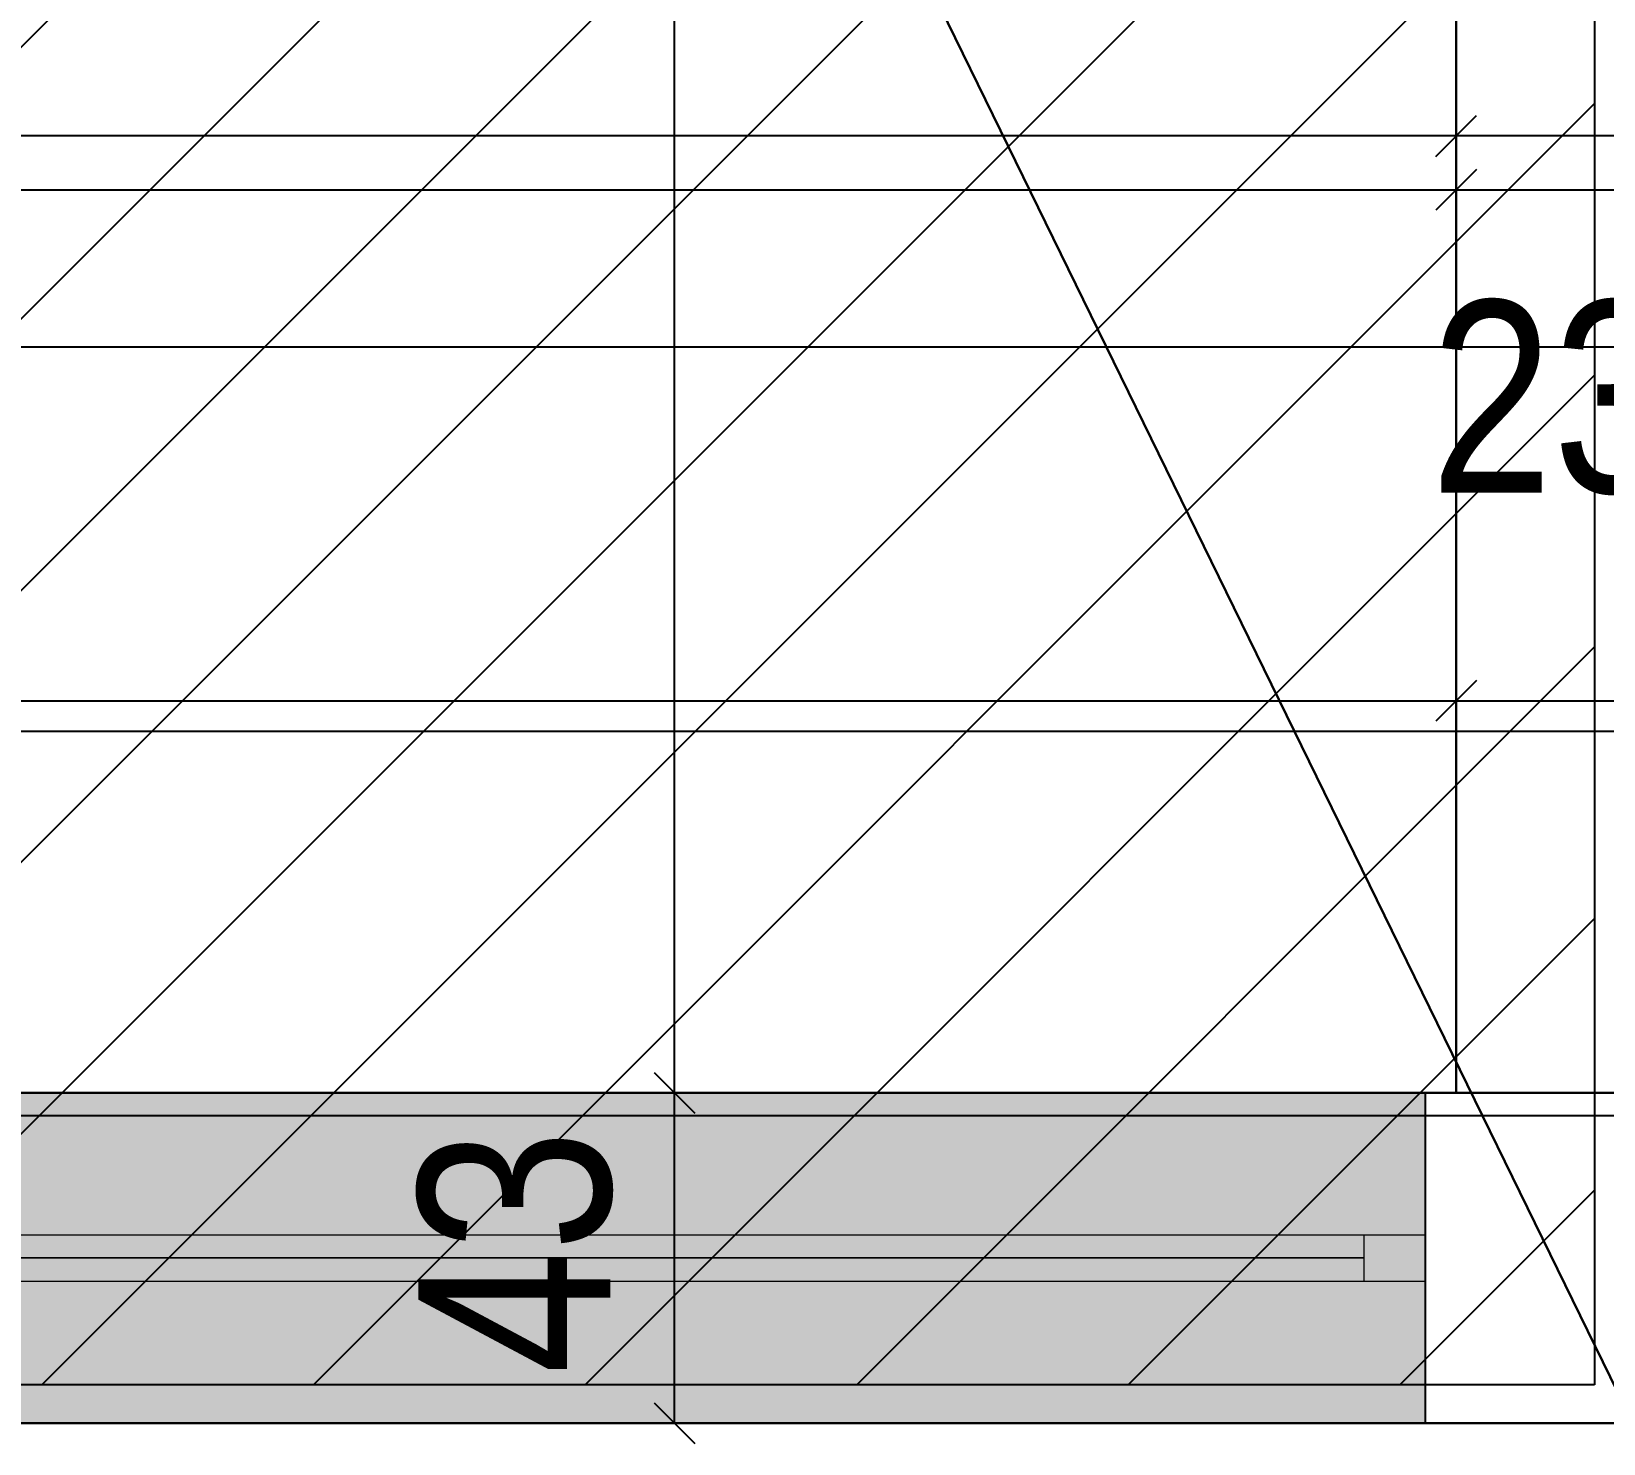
# Model space of a CAD drawing. Extents: x -996 to 41004, y -11542 to 18158.
# Drawn here: x 21178 to 23224, y -2927 to -1089 of the extents above; entities that cross this region are included whole.
import ezdxf
from ezdxf.lldxf.tags import DXFTag

# ---------------------------------------------------------------- set-up
doc = ezdxf.new("R2010")
doc.units = 0
doc.header["$LTSCALE"] = 50
doc.layers.get('0').update_dxf_attribs({"lineweight": 25})
for name, color, linetype, lineweight, true_color in [('2D-NovaObj-A_Fenster', 5, 'Continuous', 25, 0x0000ff), ('2D-NovaObj-A_Geschossdecke', 7, 'Continuous', 25, 0x008080), ('2D-NovaObj-A_Wand_allgemein', 3, 'Continuous', 25, 0x00ff00), ('3D-NovaObj-A_Fenster_3D', 9, 'Continuous', 18, 0x808080), ('3D-NovaObj-A_Geschossdecke', 7, 'Continuous', 25, 0x008080), ('3D-NovaObj-A_Wand_allgemein', 3, 'Continuous', 25, 0x00ff00), ('A_Fenster', 5, 'Continuous', 25, 0x0000ff), ('A_Geschossdecke', 7, 'Continuous', 25, 0x008080), ('A_Wand_allgemein', 3, 'Continuous', 25, 0x00ff00), ('X_Mass', 7, 'Continuous', 25, 0x0080ff), ('XREF-41001-A-G-EG$0$2D-NovaObj-A_Fenster', 5, 'Continuous', 25, 0x0000ff), ('XREF-41001-A-G-EG$0$2D-NovaObj-A_Geschossdecke', 7, 'Continuous', 25, 0x008080), ('XREF-41001-A-G-EG$0$2D-NovaObj-A_Wand_allgemein', 3, 'Continuous', 25, 0x00ff00), ('XREF-41001-A-G-EG$0$3D-NovaObj-A_Fenster_3D', 9, 'Continuous', 18, 0x808080), ('XREF-41001-A-G-EG$0$3D-NovaObj-A_Geschossdecke', 7, 'Continuous', 25, 0x008080), ('XREF-41001-A-G-EG$0$3D-NovaObj-A_Wand_allgemein', 3, 'Continuous', 25, 0x00ff00), ('XREF-41001-A-G-EG$0$A_Fenster', 5, 'Continuous', 25, 0x0000ff), ('XREF-41001-A-G-EG$0$A_Geschossdecke', 7, 'Continuous', 25, 0x008080), ('XREF-41001-A-G-EG$0$A_Wand_allgemein', 3, 'Continuous', 25, 0x00ff00), ('XREF-41001-A-G-EG$0$X_Mass', 7, 'Continuous', 25, 0x0080ff), ('XREF-41001-A-G-O2$0$2D-NovaObj-A_Dach', 1, 'Continuous', 25, 0xff0000), ('XREF-41001-A-G-O2$0$2D-NovaObj-A_Fenster', 5, 'Continuous', 25, 0x0000ff), ('XREF-41001-A-G-O2$0$2D-NovaObj-A_Wand_allgemein', 3, 'Continuous', 25, 0x00ff00), ('XREF-41001-A-G-O2$0$3D-NovaObj-A_Dach', 1, 'Continuous', 25, 0xff0000), ('XREF-41001-A-G-O2$0$3D-NovaObj-A_Fenster_3D', 9, 'Continuous', 18, 0x808080), ('XREF-41001-A-G-O2$0$3D-NovaObj-A_Wand_allgemein', 3, 'Continuous', 25, 0x00ff00), ('XREF-41001-A-G-O2$0$A_Dach', 1, 'Continuous', 25, 0xff0000), ('XREF-41001-A-G-O2$0$A_Fenster', 5, 'Continuous', 25, 0x0000ff), ('XREF-41001-A-G-O2$0$A_Wand_allgemein', 3, 'Continuous', 25, 0x00ff00), ('XREF-41001-A-G-O2$0$X_Mass', 7, 'Continuous', 25, 0x0080ff)]:
    doc.layers.add(name, color=color, linetype=linetype, lineweight=lineweight, true_color=true_color)
doc.styles.add('XREF-41001-A-G-EG$0$Standard', font='ARIALN.TTF')
tags = doc.linetypes.add('fein_strichliert', pattern=[4, 1, -2, 1]).pattern_tags.tags
tags[8:9] = [DXFTag(74, 4), DXFTag(75, 0), DXFTag(340, '0'), DXFTag(46, 0.0), DXFTag(50, 0.0), DXFTag(44, 0.0), DXFTag(45, 0.0)]
tags[6:7] = [DXFTag(74, 4), DXFTag(75, 0), DXFTag(340, '0'), DXFTag(46, 0.0), DXFTag(50, 0.0), DXFTag(44, 0.0), DXFTag(45, 0.0)]
tags[4:5] = [DXFTag(74, 4), DXFTag(75, 0), DXFTag(340, '0'), DXFTag(46, 0.0), DXFTag(50, 0.0), DXFTag(44, 0.0), DXFTag(45, 0.0)]
tags = doc.linetypes.add('XREF-41001-A-G-EG$0$fein_strichliert', pattern=[4, 1, -2, 1]).pattern_tags.tags
tags[8:9] = [DXFTag(74, 4), DXFTag(75, 0), DXFTag(340, '0'), DXFTag(46, 0.0), DXFTag(50, 0.0), DXFTag(44, 0.0), DXFTag(45, 0.0)]
tags[6:7] = [DXFTag(74, 4), DXFTag(75, 0), DXFTag(340, '0'), DXFTag(46, 0.0), DXFTag(50, 0.0), DXFTag(44, 0.0), DXFTag(45, 0.0)]
tags[4:5] = [DXFTag(74, 4), DXFTag(75, 0), DXFTag(340, '0'), DXFTag(46, 0.0), DXFTag(50, 0.0), DXFTag(44, 0.0), DXFTag(45, 0.0)]
tags = doc.linetypes.add('XREF-41001-A-G-O2$0$fein_strichliert', pattern=[4, 1, -2, 1]).pattern_tags.tags
tags[8:9] = [DXFTag(74, 4), DXFTag(75, 0), DXFTag(340, '0'), DXFTag(46, 0.0), DXFTag(50, 0.0), DXFTag(44, 0.0), DXFTag(45, 0.0)]
tags[6:7] = [DXFTag(74, 4), DXFTag(75, 0), DXFTag(340, '0'), DXFTag(46, 0.0), DXFTag(50, 0.0), DXFTag(44, 0.0), DXFTag(45, 0.0)]
tags[4:5] = [DXFTag(74, 4), DXFTag(75, 0), DXFTag(340, '0'), DXFTag(46, 0.0), DXFTag(50, 0.0), DXFTag(44, 0.0), DXFTag(45, 0.0)]

# ---------------------------------------------------------------- blocks, each defined once
blk = doc.blocks.new('Wand_A0AA6LBZLL', base_point=(16412.6, -2900.1))
at = {"layer": '2D-NovaObj-A_Wand_allgemein', "color": 3, "ltscale": 0.25, "true_color": 0x00ff00}
for p, q in [((22992.6, -2470.1), (23032.6, -2470.1)), ((22992.6, -2900.1), (23262.6, -2900.1))]:
    blk.add_line(p, q, dxfattribs=at)
at = {"layer": '3D-NovaObj-A_Wand_allgemein', "color": 3, "linetype": 'Continuous', "ltscale": 0.25, "true_color": 0x00ff00}
for p, q in [((16692.6, -2470.1, 2350), (22992.6, -2470.1, 2350)), ((22992.6, -2470.1, 150), (16692.6, -2470.1, 150)), ((22992.6, -2470.1), (16692.6, -2470.1)), ((16692.6, -2470.1, 3000), (22992.6, -2470.1, 3000)), ((22992.6, -2470.1, 2350), (22992.6, -2470.1, 150)), ((22992.6, -2900.1, 2350), (22992.6, -2470.1, 2350)), ((22992.6, -2900.1, 150), (22992.6, -2470.1, 150)), ((22992.6, -2470.1, 3000), (23262.6, -2470.1, 3000)), ((23262.6, -2470.1), (22992.6, -2470.1)), ((22992.6, -2900.1, 2350), (16692.6, -2900.1, 2350)), ((16692.6, -2900.1, 150), (22992.6, -2900.1, 150)), ((16692.6, -2900.1), (22992.6, -2900.1)), ((22992.6, -2900.1, 3000), (16692.6, -2900.1, 3000)), ((22992.6, -2900.1, 150), (22992.6, -2900.1, 2350)), ((23262.6, -2900.1, 3000), (22992.6, -2900.1, 3000)), ((22992.6, -2900.1), (23262.6, -2900.1))]:
    blk.add_line(p, q, dxfattribs=at)
for points, invisible_edges in [([(16412.6, -2470.1), (35932.6, -2470.1), (35932.6, -2900.1), (16412.6, -2900.1)], 15), ([(16412.6, -2900.1, 3000), (35932.6, -2900.1, 3000), (35932.6, -2470.1, 3000), (16412.6, -2470.1, 3000)], 15), ([(16692.6, -2470.1, 2350), (22992.6, -2470.1, 2350), (22992.6, -2900.1, 2350), (16692.6, -2900.1, 2350)], 2), ([(16692.6, -2470.1), (16692.6, -2470.1, 150), (22992.6, -2470.1, 150), (22992.6, -2470.1)], 7), ([(16692.6, -2470.1, 2350), (16692.6, -2470.1, 3000), (22992.6, -2470.1, 3000), (22992.6, -2470.1, 2350)], 13), ([(22992.6, -2470.1, 2350), (22992.6, -2470.1, 150), (22992.6, -2900.1, 150), (22992.6, -2900.1, 2350)], 2), ([(22992.6, -2470.1), (22992.6, -2470.1, 3000), (23262.6, -2470.1, 3000), (23262.6, -2470.1)], 5), ([(22992.6, -2900.1), (22992.6, -2900.1, 150), (16692.6, -2900.1, 150), (16692.6, -2900.1)], 7), ([(22992.6, -2900.1, 2350), (22992.6, -2900.1, 3000), (16692.6, -2900.1, 3000), (16692.6, -2900.1, 2350)], 13), ([(23262.6, -2900.1), (23262.6, -2900.1, 3000), (22992.6, -2900.1, 3000), (22992.6, -2900.1)], 5)]:
    blk.add_3dface(points, dxfattribs=dict(at, invisible_edges=invisible_edges))
blk.add_3dface([(22992.6, -2470.1, 150), (16692.6, -2470.1, 150), (16692.6, -2900.1, 150), (22992.6, -2900.1, 150)], dxfattribs=at)
blk = doc.blocks.new('Fenster_A0AA6LC2LL', base_point=(16692.6, -2900.1))
at = {"layer": '2D-NovaObj-A_Fenster', "color": 5, "ltscale": 0.25, "true_color": 0x0000ff}
for p, q in [((16692.6, -2470.1), (22992.6, -2470.1)), ((22992.6, -2900.1), (22992.6, -2470.1)), ((16692.6, -2900.1), (22992.6, -2900.1))]:
    blk.add_line(p, q, dxfattribs=at)
at = {"layer": '2D-NovaObj-A_Fenster', "color": 5, "lineweight": 18, "ltscale": 0.18, "true_color": 0x0000ff}
for p, q in [((16692.6, -2655.1), (22992.6, -2655.1)), ((22912.6, -2715.1), (22912.6, -2655.1)), ((16692.6, -2715.1), (22992.6, -2715.1))]:
    blk.add_line(p, q, dxfattribs=at)
at = {"layer": '2D-NovaObj-A_Fenster', "color": 5, "linetype": 'fein_strichliert', "lineweight": 18, "ltscale": 0.18, "true_color": 0x0000ff}
blk.add_line((22992.6, -2715.1), (22992.6, -2655.1), dxfattribs=at)
at = {"layer": '2D-NovaObj-A_Fenster', "color": 7, "ltscale": 0.25, "true_color": 0xffffff}
blk.add_solid([(16692.6, -2470.1), (16692.6, -2900.1), (22992.6, -2470.1), (22992.6, -2900.1)], dxfattribs=at)
at = {"layer": '3D-NovaObj-A_Fenster_3D', "ltscale": 0.18}
blk.add_polyline3d([(22912.6, -2685.1, 230), (16772.6, -2685.1, 230), (16772.6, -2685.1, 2270), (22912.6, -2685.1, 2270), (22912.6, -2685.1, 230)], close=True, dxfattribs=at)
at = {"layer": '3D-NovaObj-A_Fenster_3D', "color": 5, "ltscale": 0.18, "true_color": 0x0000ff, "invisible_edges": 15}
for points in [[(22992.6, -2685.1, 150), (16772.6, -2685.1, 230), (16692.6, -2685.1, 150)], [(22992.6, -2685.1, 2350), (16692.6, -2685.1, 2350), (16772.6, -2685.1, 2270)], [(22912.6, -2685.1, 230), (22992.6, -2685.1, 150), (16772.6, -2685.1, 230)], [(16772.6, -2685.1, 2270), (22912.6, -2685.1, 2270), (22992.6, -2685.1, 2350)], [(22992.6, -2685.1, 2350), (22912.6, -2685.1, 230), (22992.6, -2685.1, 150)], [(22912.6, -2685.1, 2270), (22992.6, -2685.1, 2350), (22912.6, -2685.1, 230)]]:
    blk.add_3dface(points, dxfattribs=at)
at = {"layer": '3D-NovaObj-A_Fenster_3D', "ltscale": 0.18}
mesh = blk.add_polyface(dxfattribs=at)
corners = [(22912.6, -2685.1, 230), (16772.6, -2685.1, 230), (16772.6, -2685.1, 2270), (22912.6, -2685.1, 2270)]
mesh.append_faces([[corners[k] for k in face] for face in [(0, 2, 1, 1)]], dxfattribs={"vtx0": -1, "vtx2": -1})
mesh.append_faces([[corners[k] for k in face] for face in [(0, 3, 2, 2)]], dxfattribs={"vtx2": -1, "vtx3": -1})
blk = doc.blocks.new('Wand_A0AA6LCILL', base_point=(23032.6, -2470.1))
at = {"layer": '2D-NovaObj-A_Wand_allgemein', "color": 3, "ltscale": 0.25, "true_color": 0x00ff00}
blk.add_line((23032.6, -2470.1), (23032.6, 2479.9), dxfattribs=at)
at = {"layer": '3D-NovaObj-A_Wand_allgemein', "color": 3, "linetype": 'Continuous', "ltscale": 0.25, "true_color": 0x00ff00}
for p, q in [((23032.6, -2470.1, 3000), (23032.6, 2479.9, 3000)), ((23032.6, 2479.9), (23032.6, -2470.1)), ((23032.6, -2470.1), (23032.6, -2470.1, 3000))]:
    blk.add_line(p, q, dxfattribs=at)
blk.add_3dface([(23032.6, -2470.1), (23032.6, -2470.1, 3000), (23032.6, 2479.9, 3000), (23032.6, 2479.9)], dxfattribs=at)
at = {"layer": '3D-NovaObj-A_Wand_allgemein', "color": 3, "linetype": 'Continuous', "ltscale": 0.25, "true_color": 0x00ff00, "invisible_edges": 15}
for points in [[(23032.6, -2470.1), (23032.6, 2479.9), (23262.6, 2479.9), (23262.6, -2470.1)], [(23262.6, -2470.1, 3000), (23262.6, 2479.9, 3000), (23032.6, 2479.9, 3000), (23032.6, -2470.1, 3000)]]:
    blk.add_3dface(points, dxfattribs=at)
blk = doc.blocks.new('XREF-41001-A-G-O2$0$Wand_A0AA6LA6LL', base_point=(16412.6, -2900.1))
at = {"layer": 'XREF-41001-A-G-O2$0$2D-NovaObj-A_Wand_allgemein', "color": 8, "ltscale": 0.25, "true_color": 0x808080}
for p, q in [((22992.6, -2470.1), (23032.6, -2470.1)), ((22992.6, -2900.1), (23262.6, -2900.1))]:
    blk.add_line(p, q, dxfattribs=at)
at = {"layer": 'XREF-41001-A-G-O2$0$3D-NovaObj-A_Wand_allgemein', "color": 8, "linetype": 'Continuous', "ltscale": 0.25, "true_color": 0x808080}
for p, q in [((16692.6, -2470.1, 2350), (22992.6, -2470.1, 2350)), ((22992.6, -2470.1, 150), (16692.6, -2470.1, 150)), ((22992.6, -2470.1), (16692.6, -2470.1)), ((16692.6, -2470.1, 3000), (22992.6, -2470.1, 3000)), ((22992.6, -2470.1, 2350), (22992.6, -2470.1, 150)), ((22992.6, -2900.1, 2350), (22992.6, -2470.1, 2350)), ((22992.6, -2900.1, 150), (22992.6, -2470.1, 150)), ((22992.6, -2470.1, 3000), (23262.6, -2470.1, 3000)), ((23262.6, -2470.1), (22992.6, -2470.1)), ((22992.6, -2900.1, 2350), (16692.6, -2900.1, 2350)), ((16692.6, -2900.1, 150), (22992.6, -2900.1, 150)), ((16692.6, -2900.1), (22992.6, -2900.1)), ((22992.6, -2900.1, 3000), (16692.6, -2900.1, 3000)), ((22992.6, -2900.1, 150), (22992.6, -2900.1, 2350)), ((23262.6, -2900.1, 3000), (22992.6, -2900.1, 3000)), ((22992.6, -2900.1), (23262.6, -2900.1))]:
    blk.add_line(p, q, dxfattribs=at)
for points, invisible_edges in [([(16412.6, -2470.1), (35932.6, -2470.1), (35932.6, -2900.1), (16412.6, -2900.1)], 15), ([(16412.6, -2900.1, 3000), (35932.6, -2900.1, 3000), (35932.6, -2470.1, 3000), (16412.6, -2470.1, 3000)], 15), ([(16692.6, -2470.1, 2350), (22992.6, -2470.1, 2350), (22992.6, -2900.1, 2350), (16692.6, -2900.1, 2350)], 2), ([(16692.6, -2470.1), (16692.6, -2470.1, 150), (22992.6, -2470.1, 150), (22992.6, -2470.1)], 7), ([(16692.6, -2470.1, 2350), (16692.6, -2470.1, 3000), (22992.6, -2470.1, 3000), (22992.6, -2470.1, 2350)], 13), ([(22992.6, -2470.1, 2350), (22992.6, -2470.1, 150), (22992.6, -2900.1, 150), (22992.6, -2900.1, 2350)], 2), ([(22992.6, -2470.1), (22992.6, -2470.1, 3000), (23262.6, -2470.1, 3000), (23262.6, -2470.1)], 5), ([(22992.6, -2900.1), (22992.6, -2900.1, 150), (16692.6, -2900.1, 150), (16692.6, -2900.1)], 7), ([(22992.6, -2900.1, 2350), (22992.6, -2900.1, 3000), (16692.6, -2900.1, 3000), (16692.6, -2900.1, 2350)], 13), ([(23262.6, -2900.1), (23262.6, -2900.1, 3000), (22992.6, -2900.1, 3000), (22992.6, -2900.1)], 5)]:
    blk.add_3dface(points, dxfattribs=dict(at, invisible_edges=invisible_edges))
blk.add_3dface([(22992.6, -2470.1, 150), (16692.6, -2470.1, 150), (16692.6, -2900.1, 150), (22992.6, -2900.1, 150)], dxfattribs=at)
blk = doc.blocks.new('XREF-41001-A-G-O2$0$Fenster_A0AA6LA7LL', base_point=(16692.6, -2900.1))
at = {"layer": 'XREF-41001-A-G-O2$0$2D-NovaObj-A_Fenster', "color": 8, "ltscale": 0.25, "true_color": 0x808080}
for p, q in [((16692.6, -2470.1), (22992.6, -2470.1)), ((22992.6, -2900.1), (22992.6, -2470.1)), ((16692.6, -2900.1), (22992.6, -2900.1))]:
    blk.add_line(p, q, dxfattribs=at)
at = {"layer": 'XREF-41001-A-G-O2$0$2D-NovaObj-A_Fenster', "color": 8, "lineweight": 18, "ltscale": 0.18, "true_color": 0x808080}
for p, q in [((16692.6, -2655.1), (22992.6, -2655.1)), ((22912.6, -2715.1), (22912.6, -2655.1)), ((16692.6, -2715.1), (22992.6, -2715.1))]:
    blk.add_line(p, q, dxfattribs=at)
at = {"layer": 'XREF-41001-A-G-O2$0$2D-NovaObj-A_Fenster', "color": 8, "linetype": 'XREF-41001-A-G-O2$0$fein_strichliert', "lineweight": 18, "ltscale": 0.18, "true_color": 0x808080}
blk.add_line((22992.6, -2715.1), (22992.6, -2655.1), dxfattribs=at)
at = {"layer": 'XREF-41001-A-G-O2$0$2D-NovaObj-A_Fenster', "color": 7, "ltscale": 0.25, "true_color": 0xffffff}
blk.add_solid([(16692.6, -2470.1), (16692.6, -2900.1), (22992.6, -2470.1), (22992.6, -2900.1)], dxfattribs=at)
at = {"layer": 'XREF-41001-A-G-O2$0$3D-NovaObj-A_Fenster_3D', "color": 8, "ltscale": 0.18, "true_color": 0x808080}
blk.add_polyline3d([(22912.6, -2685.1, 230), (16772.6, -2685.1, 230), (16772.6, -2685.1, 2270), (22912.6, -2685.1, 2270), (22912.6, -2685.1, 230)], close=True, dxfattribs=at)
at = {"layer": 'XREF-41001-A-G-O2$0$3D-NovaObj-A_Fenster_3D', "color": 8, "ltscale": 0.18, "true_color": 0x808080, "invisible_edges": 15}
for points in [[(22992.6, -2685.1, 150), (16772.6, -2685.1, 230), (16692.6, -2685.1, 150)], [(22992.6, -2685.1, 2350), (16692.6, -2685.1, 2350), (16772.6, -2685.1, 2270)], [(22912.6, -2685.1, 230), (22992.6, -2685.1, 150), (16772.6, -2685.1, 230)], [(16772.6, -2685.1, 2270), (22912.6, -2685.1, 2270), (22992.6, -2685.1, 2350)], [(22992.6, -2685.1, 2350), (22912.6, -2685.1, 230), (22992.6, -2685.1, 150)], [(22912.6, -2685.1, 2270), (22992.6, -2685.1, 2350), (22912.6, -2685.1, 230)]]:
    blk.add_3dface(points, dxfattribs=at)
at = {"layer": 'XREF-41001-A-G-O2$0$3D-NovaObj-A_Fenster_3D', "color": 8, "ltscale": 0.18, "true_color": 0x808080}
mesh = blk.add_polyface(dxfattribs=at)
corners = [(22912.6, -2685.1, 230), (16772.6, -2685.1, 230), (16772.6, -2685.1, 2270), (22912.6, -2685.1, 2270)]
mesh.append_faces([[corners[k] for k in face] for face in [(0, 2, 1, 1)]], dxfattribs={"vtx0": -1, "vtx2": -1, "color": 8})
mesh.append_faces([[corners[k] for k in face] for face in [(0, 3, 2, 2)]], dxfattribs={"vtx2": -1, "vtx3": -1, "color": 8})
blk = doc.blocks.new('XREF-41001-A-G-O2$0$Wand_A0AA6LB1LL', base_point=(23032.6, -2470.1))
at = {"layer": 'XREF-41001-A-G-O2$0$2D-NovaObj-A_Wand_allgemein', "color": 8, "ltscale": 0.25, "true_color": 0x808080}
blk.add_line((23032.6, -2470.1), (23032.6, 2479.9), dxfattribs=at)
at = {"layer": 'XREF-41001-A-G-O2$0$3D-NovaObj-A_Wand_allgemein', "color": 8, "linetype": 'Continuous', "ltscale": 0.25, "true_color": 0x808080}
for p, q in [((23032.6, -2470.1, 3000), (23032.6, 2479.9, 3000)), ((23032.6, 2479.9), (23032.6, -2470.1)), ((23032.6, -2470.1), (23032.6, -2470.1, 3000))]:
    blk.add_line(p, q, dxfattribs=at)
blk.add_3dface([(23032.6, -2470.1), (23032.6, -2470.1, 3000), (23032.6, 2479.9, 3000), (23032.6, 2479.9)], dxfattribs=at)
at = {"layer": 'XREF-41001-A-G-O2$0$3D-NovaObj-A_Wand_allgemein', "color": 8, "linetype": 'Continuous', "ltscale": 0.25, "true_color": 0x808080, "invisible_edges": 15}
for points in [[(23032.6, -2470.1), (23032.6, 2479.9), (23262.6, 2479.9), (23262.6, -2470.1)], [(23262.6, -2470.1, 3000), (23262.6, 2479.9, 3000), (23032.6, 2479.9, 3000), (23032.6, -2470.1, 3000)]]:
    blk.add_3dface(points, dxfattribs=at)
blk = doc.blocks.new('XREF-41001-A-G-O2$0$Dachfläche_A0AA6LBFLL', base_point=(3362.6, -2900.1))
at = {"layer": 'XREF-41001-A-G-O2$0$2D-NovaObj-A_Dach', "color": 8, "linetype": 'Continuous', "ltscale": 0.25, "true_color": 0x808080}
for p, q in [((36362.6, -1500), (3362.6, -1500)), ((36362.6, -2000), (3362.6, -2000)), ((36362.6, -2500), (3362.6, -2500))]:
    blk.add_line(p, q, dxfattribs=at)
at = {"layer": 'XREF-41001-A-G-O2$0$2D-NovaObj-A_Dach', "color": 8, "ltscale": 0.25, "true_color": 0x808080}
blk.add_line((36362.6, -2900.1), (3362.6, -2900.1), dxfattribs=at)
at = {"layer": 'XREF-41001-A-G-O2$0$3D-NovaObj-A_Dach', "color": 8, "linetype": 'Continuous', "ltscale": 0.25, "true_color": 0x808080}
for p, q in [((36362.6, -2900.1, 3000), (3362.6, -2900.1, 3000)), ((36362.6, -2900.1, 3635), (3362.6, -2900.1, 3635)), ((36362.6, -2900.1, 3635), (3362.6, -2900.1, 3635)), ((3362.6, -2900.1, 3000), (36362.6, -2900.1, 3000))]:
    blk.add_line(p, q, dxfattribs=at)
at = {"layer": 'XREF-41001-A-G-O2$0$3D-NovaObj-A_Dach', "color": 8, "linetype": 'Continuous', "ltscale": 0.25, "true_color": 0x808080, "invisible_edges": 15}
for points in [[(3362.6, -2900.1, 3000), (3362.6, 11099.9, 3000), (36362.6, 11099.9, 3000)], [(3362.6, -2900.1, 3000), (36362.6, 11099.9, 3000), (36362.6, -2900.1, 3000)], [(36362.6, 11099.9, 3635), (3362.6, 11099.9, 3635), (3362.6, -2900.1, 3635)], [(36362.6, -2900.1, 3635), (36362.6, 11099.9, 3635), (3362.6, -2900.1, 3635)]]:
    blk.add_3dface(points, dxfattribs=at)
at = {"layer": 'XREF-41001-A-G-O2$0$3D-NovaObj-A_Dach', "color": 8, "linetype": 'Continuous', "ltscale": 0.25, "true_color": 0x808080}
blk.add_3dface([(36362.6, -2900.1, 3000), (36362.6, -2900.1, 3635), (3362.6, -2900.1, 3635), (3362.6, -2900.1, 3000)], dxfattribs=at)
blk = doc.blocks.new('XREF-41001-A-G-O2$0$Maß_A0AA6LBTLL', base_point=(3766, -1725))
at = {"color": 8, "ltscale": 0.25, "true_color": 0x808080}
for p, q in [((23032.6, -1125), (23032.6, -1725)), ((23006, -1251.5), (23059.1, -1198.5)), ((35932.6, -1225), (3792.6, -1225))]:
    blk.add_line(p, q, dxfattribs=at)
blk = doc.blocks.new('XREF-41001-A-G-O2')
at = {"layer": 'XREF-41001-A-G-O2$0$A_Dach', "color": 8, "ltscale": 0.25, "true_color": 0x808080}
blk.add_blockref('XREF-41001-A-G-O2$0$Dachfläche_A0AA6LBFLL', (3362.6, -2900.1), dxfattribs=at)
at = {"layer": 'XREF-41001-A-G-O2$0$A_Fenster', "color": 8, "ltscale": 0.25, "true_color": 0x808080}
blk.add_blockref('XREF-41001-A-G-O2$0$Fenster_A0AA6LA7LL', (16692.6, -2900.1), dxfattribs=at)
at = {"layer": 'XREF-41001-A-G-O2$0$A_Wand_allgemein', "color": 8, "ltscale": 0.25, "true_color": 0x808080}
for name, p in [('XREF-41001-A-G-O2$0$Wand_A0AA6LB1LL', (23032.6, -2470.1)), ('XREF-41001-A-G-O2$0$Wand_A0AA6LA6LL', (16412.6, -2900.1))]:
    blk.add_blockref(name, p, dxfattribs=at)
at = {"layer": 'XREF-41001-A-G-O2$0$X_Mass', "color": 8, "ltscale": 0.25, "true_color": 0x808080}
blk.add_blockref('XREF-41001-A-G-O2$0$Maß_A0AA6LBTLL', (3766, -1725), dxfattribs=at)
blk = doc.blocks.new('Geschossdecke_A0AA6LCPLL', base_point=(13362.6, -2900.1))
at = {"layer": '2D-NovaObj-A_Geschossdecke', "color": 134, "ltscale": 0.25, "true_color": 0x009999}
for p, q in [((23212.6, 2524.9), (23212.6, -2850.1)), ((23212.6, -2850.1), (16462.6, -2850.1))]:
    blk.add_line(p, q, dxfattribs=at)
at = {"layer": '2D-NovaObj-A_Geschossdecke', "color": 134, "linetype": 'Continuous', "ltscale": 0.25, "true_color": 0x009999}
for p, q in [((19423.8, -2850.1), (23212.6, 938.7)), ((19777.3, -2850.1), (23212.6, 585.1)), ((20130.9, -2850.1), (23212.6, 231.6)), ((20484.4, -2850.1), (23212.6, -122)), ((20838, -2850.1), (23212.6, -475.5)), ((21191.5, -2850.1), (23212.6, -829.1)), ((21545.1, -2850.1), (23212.6, -1182.6)), ((21898.6, -2850.1), (23212.6, -1536.2)), ((22252.2, -2850.1), (23212.6, -1889.7)), ((22605.7, -2850.1), (23212.6, -2243.3)), ((22959.3, -2850.1), (23212.6, -2596.8))]:
    blk.add_line(p, q, dxfattribs=at)
at = {"layer": '3D-NovaObj-A_Geschossdecke', "color": 134, "linetype": 'Continuous', "ltscale": 0.25, "true_color": 0x009999}
for p, q in [((13362.6, -2900.1, 3000), (23262.6, -2900.1, 3000)), ((13362.6, -2900.1, 3380), (23262.6, -2900.1, 3380))]:
    blk.add_line(p, q, dxfattribs=at)
blk.add_3dface([(13362.6, -2900.1, 3380), (23262.6, -2900.1, 3380), (23262.6, -2900.1, 3000), (13362.6, -2900.1, 3000)], dxfattribs=at)
mesh = blk.add_polyface(dxfattribs=at)
corners = [(26762.6, -2900.1, 3000), (36362.6, -2900.1, 3000), (36362.6, 11099.9, 3000), (16412.6, 11099.9, 3000), (16412.6, -2900.1, 3000), (13362.6, -2900.1, 3000), (23262.6, -2900.1, 3000), (23262.6, 2474.9, 3000), (28562.6, 2474.9, 3000), (28562.6, 214.9, 3000), (26762.6, 214.9, 3000)]
mesh.append_faces([[corners[k] for k in face] for face in [(6, 3, 7, 7), (7, 2, 8, 8), (8, 1, 9, 9)]], dxfattribs={"vtx0": -1, "vtx1": -1, "vtx2": -1, "color": 134})
mesh.append_faces([[corners[k] for k in face] for face in [(1, 10, 9, 9)]], dxfattribs={"vtx0": -1, "vtx2": -1, "vtx3": -1, "color": 134})
mesh.append_faces([[corners[k] for k in face] for face in [(4, 3, 6, 6), (3, 2, 7, 7), (2, 1, 8, 8)]], dxfattribs={"vtx1": -1, "vtx2": -1, "vtx3": -1, "color": 134})
mesh.append_faces([[corners[k] for k in face] for face in [(1, 0, 10, 10)]], dxfattribs={"vtx2": -1, "vtx3": -1, "color": 134})
mesh = blk.add_polyface(dxfattribs=at)
corners = [(26762.6, -2900.1, 3380), (36362.6, -2900.1, 3380), (36362.6, 11099.9, 3380), (16412.6, 11099.9, 3380), (16412.6, -2900.1, 3380), (13362.6, -2900.1, 3380), (23262.6, -2900.1, 3380), (23262.6, 2474.9, 3380), (28562.6, 2474.9, 3380), (28562.6, 214.9, 3380), (26762.6, 214.9, 3380)]
mesh.append_faces([[corners[k] for k in face] for face in [(4, 6, 3, 3), (3, 7, 2, 2), (2, 8, 1, 1)]], dxfattribs={"vtx0": -1, "vtx1": -1, "vtx2": -1, "color": 134})
mesh.append_faces([[corners[k] for k in face] for face in [(1, 10, 0, 0)]], dxfattribs={"vtx0": -1, "vtx2": -1, "color": 134})
mesh.append_faces([[corners[k] for k in face] for face in [(1, 9, 10, 10)]], dxfattribs={"vtx0": -1, "vtx2": -1, "vtx3": -1, "color": 134})
mesh.append_faces([[corners[k] for k in face] for face in [(6, 7, 3, 3), (7, 8, 2, 2), (8, 9, 1, 1)]], dxfattribs={"vtx1": -1, "vtx2": -1, "vtx3": -1, "color": 134})
blk = doc.blocks.new('XREF-41001-A-G-EG$0$Wand_A0AA6L8JLL', base_point=(3792.6, -2900.1))
at = {"layer": 'XREF-41001-A-G-EG$0$2D-NovaObj-A_Wand_allgemein', "color": 6, "ltscale": 0.25, "true_color": 0xff00ff}
for p, q in [((22992.6, -2470.1), (23032.6, -2470.1)), ((22992.6, -2900.1), (23262.6, -2900.1))]:
    blk.add_line(p, q, dxfattribs=at)
at = {"layer": 'XREF-41001-A-G-EG$0$3D-NovaObj-A_Wand_allgemein', "color": 6, "linetype": 'Continuous', "ltscale": 0.25, "true_color": 0xff00ff}
for p, q in [((3792.6, -2470.1, 2350), (22992.6, -2470.1, 2350)), ((22992.6, -2470.1, 150), (3792.6, -2470.1, 150)), ((22992.6, -2470.1), (3792.6, -2470.1)), ((3792.6, -2470.1, 3000), (22992.6, -2470.1, 3000)), ((3792.6, -2470.1), (27012.6, -2470.1)), ((3792.6, -2470.1, 3000), (29812.6, -2470.1, 3000)), ((22992.6, -2470.1, 2350), (22992.6, -2470.1, 150)), ((22992.6, -2900.1, 2350), (22992.6, -2470.1, 2350)), ((22992.6, -2900.1, 150), (22992.6, -2470.1, 150)), ((22992.6, -2470.1, 3000), (23262.6, -2470.1, 3000)), ((23262.6, -2470.1), (22992.6, -2470.1)), ((22992.6, -2900.1, 2350), (3792.6, -2900.1, 2350)), ((3792.6, -2900.1, 150), (22992.6, -2900.1, 150)), ((3792.6, -2900.1), (22992.6, -2900.1)), ((22992.6, -2900.1, 3000), (3792.6, -2900.1, 3000)), ((3792.6, -2900.1), (27012.6, -2900.1)), ((3792.6, -2900.1, 3000), (29812.6, -2900.1, 3000)), ((22992.6, -2900.1, 150), (22992.6, -2900.1, 2350)), ((23262.6, -2900.1, 3000), (22992.6, -2900.1, 3000)), ((22992.6, -2900.1), (23262.6, -2900.1))]:
    blk.add_line(p, q, dxfattribs=at)
for points, invisible_edges in [([(3792.6, -2470.1, 2350), (22992.6, -2470.1, 2350), (22992.6, -2900.1, 2350), (3792.6, -2900.1, 2350)], 2), ([(3792.6, -2470.1), (3792.6, -2470.1, 150), (22992.6, -2470.1, 150), (22992.6, -2470.1)], 6), ([(3792.6, -2470.1, 2350), (3792.6, -2470.1, 3000), (22992.6, -2470.1, 3000), (22992.6, -2470.1, 2350)], 12), ([(3792.6, -2470.1), (27012.6, -2470.1), (27012.6, -2900.1), (3792.6, -2900.1)], 15), ([(3792.6, -2900.1, 3000), (29812.6, -2900.1, 3000), (29812.6, -2470.1, 3000), (3792.6, -2470.1, 3000)], 15), ([(22992.6, -2470.1, 2350), (22992.6, -2470.1, 150), (22992.6, -2900.1, 150), (22992.6, -2900.1, 2350)], 2), ([(22992.6, -2470.1), (22992.6, -2470.1, 3000), (23262.6, -2470.1, 3000), (23262.6, -2470.1)], 5), ([(22992.6, -2900.1), (22992.6, -2900.1, 150), (3792.6, -2900.1, 150), (3792.6, -2900.1)], 3), ([(22992.6, -2900.1, 2350), (22992.6, -2900.1, 3000), (3792.6, -2900.1, 3000), (3792.6, -2900.1, 2350)], 9), ([(23262.6, -2900.1), (23262.6, -2900.1, 3000), (22992.6, -2900.1, 3000), (22992.6, -2900.1)], 5)]:
    blk.add_3dface(points, dxfattribs=dict(at, invisible_edges=invisible_edges))
blk.add_3dface([(22992.6, -2470.1, 150), (3792.6, -2470.1, 150), (3792.6, -2900.1, 150), (22992.6, -2900.1, 150)], dxfattribs=at)
blk = doc.blocks.new('XREF-41001-A-G-EG$0$Fenster_A0AA6L8KLL', base_point=(3792.6, -2900.1))
at = {"layer": 'XREF-41001-A-G-EG$0$2D-NovaObj-A_Fenster', "color": 6, "ltscale": 0.25, "true_color": 0xff00ff}
for p, q in [((3792.6, -2470.1), (22992.6, -2470.1)), ((22992.6, -2900.1), (22992.6, -2470.1)), ((3792.6, -2900.1), (22992.6, -2900.1))]:
    blk.add_line(p, q, dxfattribs=at)
at = {"layer": 'XREF-41001-A-G-EG$0$2D-NovaObj-A_Fenster', "color": 6, "lineweight": 18, "ltscale": 0.18, "true_color": 0xff00ff}
for p, q in [((3792.6, -2655.1), (22992.6, -2655.1)), ((22912.6, -2715.1), (22912.6, -2655.1)), ((3792.6, -2715.1), (22992.6, -2715.1))]:
    blk.add_line(p, q, dxfattribs=at)
at = {"layer": 'XREF-41001-A-G-EG$0$2D-NovaObj-A_Fenster', "color": 6, "linetype": 'XREF-41001-A-G-EG$0$fein_strichliert', "lineweight": 18, "ltscale": 0.18, "true_color": 0xff00ff}
blk.add_line((22992.6, -2715.1), (22992.6, -2655.1), dxfattribs=at)
at = {"layer": 'XREF-41001-A-G-EG$0$2D-NovaObj-A_Fenster', "color": 7, "ltscale": 0.25, "true_color": 0xffffff}
blk.add_solid([(3792.6, -2470.1), (3792.6, -2900.1), (22992.6, -2470.1), (22992.6, -2900.1)], dxfattribs=at)
at = {"layer": 'XREF-41001-A-G-EG$0$3D-NovaObj-A_Fenster_3D', "color": 6, "ltscale": 0.18, "true_color": 0xff00ff}
blk.add_polyline3d([(22912.6, -2685.1, 230), (3872.6, -2685.1, 230), (3872.6, -2685.1, 2270), (22912.6, -2685.1, 2270), (22912.6, -2685.1, 230)], close=True, dxfattribs=at)
at = {"layer": 'XREF-41001-A-G-EG$0$3D-NovaObj-A_Fenster_3D', "color": 6, "ltscale": 0.18, "true_color": 0xff00ff, "invisible_edges": 15}
for points in [[(22992.6, -2685.1, 150), (3872.6, -2685.1, 230), (3792.6, -2685.1, 150)], [(22992.6, -2685.1, 2350), (3792.6, -2685.1, 2350), (3872.6, -2685.1, 2270)], [(22912.6, -2685.1, 230), (22992.6, -2685.1, 150), (3872.6, -2685.1, 230)], [(3872.6, -2685.1, 2270), (22912.6, -2685.1, 2270), (22992.6, -2685.1, 2350)], [(22992.6, -2685.1, 2350), (22912.6, -2685.1, 230), (22992.6, -2685.1, 150)], [(22912.6, -2685.1, 2270), (22992.6, -2685.1, 2350), (22912.6, -2685.1, 230)]]:
    blk.add_3dface(points, dxfattribs=at)
at = {"layer": 'XREF-41001-A-G-EG$0$3D-NovaObj-A_Fenster_3D', "color": 6, "ltscale": 0.18, "true_color": 0xff00ff}
mesh = blk.add_polyface(dxfattribs=at)
corners = [(22912.6, -2685.1, 230), (3872.6, -2685.1, 230), (3872.6, -2685.1, 2270), (22912.6, -2685.1, 2270)]
mesh.append_faces([[corners[k] for k in face] for face in [(0, 2, 1, 1)]], dxfattribs={"vtx0": -1, "vtx2": -1, "color": 6})
mesh.append_faces([[corners[k] for k in face] for face in [(0, 3, 2, 2)]], dxfattribs={"vtx2": -1, "vtx3": -1, "color": 6})
blk = doc.blocks.new('XREF-41001-A-G-EG$0$Wand_A0AA6L95LL', base_point=(23032.6, -2470.1))
at = {"layer": 'XREF-41001-A-G-EG$0$2D-NovaObj-A_Wand_allgemein', "color": 6, "ltscale": 0.25, "true_color": 0xff00ff}
blk.add_line((23032.6, -2470.1), (23032.6, 3299.9), dxfattribs=at)
at = {"layer": 'XREF-41001-A-G-EG$0$3D-NovaObj-A_Wand_allgemein', "color": 6, "linetype": 'Continuous', "ltscale": 0.25, "true_color": 0xff00ff}
for p, q in [((23032.6, -2470.1, 3000), (23032.6, 3299.9, 3000)), ((23032.6, 3299.9), (23032.6, -2470.1)), ((23032.6, -2470.1), (23032.6, -2470.1, 3000))]:
    blk.add_line(p, q, dxfattribs=at)
for points, invisible_edges in [([(23262.6, -2470.1, 3000), (23262.6, 6729.9, 3000), (23032.6, 6729.9, 3000), (23032.6, -2470.1, 3000)], 15), ([(23032.6, -2470.1), (23032.6, -2470.1, 3000), (23032.6, 3299.9, 3000), (23032.6, 3299.9)], 4), ([(23032.6, -2470.1), (23032.6, 3299.9), (23262.6, 3299.9), (23262.6, -2470.1)], 15)]:
    blk.add_3dface(points, dxfattribs=dict(at, invisible_edges=invisible_edges))
blk = doc.blocks.new('XREF-41001-A-G-EG$0$Geschossdecke_A0AA6L9BLL', base_point=(3362.6, -2900.1))
at = {"layer": 'XREF-41001-A-G-EG$0$2D-NovaObj-A_Geschossdecke', "color": 6, "ltscale": 0.25, "true_color": 0xff00ff}
for p, q in [((23212.6, 2519.9), (23212.6, -2850.1)), ((23212.6, -2850.1), (3412.6, -2850.1))]:
    blk.add_line(p, q, dxfattribs=at)
at = {"layer": 'XREF-41001-A-G-EG$0$2D-NovaObj-A_Geschossdecke', "color": 6, "linetype": 'Continuous', "ltscale": 0.25, "true_color": 0xff00ff}
for p, q in [((19423.8, -2850.1), (23212.6, 938.7)), ((19777.3, -2850.1), (23212.6, 585.1)), ((20130.9, -2850.1), (23212.6, 231.6)), ((20484.4, -2850.1), (23212.6, -122)), ((20838, -2850.1), (23212.6, -475.5)), ((21191.5, -2850.1), (23212.6, -829.1)), ((21545.1, -2850.1), (23212.6, -1182.6)), ((21898.6, -2850.1), (23212.6, -1536.2)), ((22252.2, -2850.1), (23212.6, -1889.7)), ((22605.7, -2850.1), (23212.6, -2243.3)), ((22959.3, -2850.1), (23212.6, -2596.8))]:
    blk.add_line(p, q, dxfattribs=at)
at = {"layer": 'XREF-41001-A-G-EG$0$3D-NovaObj-A_Geschossdecke', "color": 6, "linetype": 'Continuous', "ltscale": 0.25, "true_color": 0xff00ff}
for p, q in [((23262.6, -2900.1, 3000), (3362.6, -2900.1, 3000)), ((23262.6, -2900.1, 3380), (3362.6, -2900.1, 3380))]:
    blk.add_line(p, q, dxfattribs=at)
at = {"layer": 'XREF-41001-A-G-EG$0$3D-NovaObj-A_Geschossdecke', "color": 6, "linetype": 'Continuous', "ltscale": 0.25, "true_color": 0xff00ff, "invisible_edges": 15}
for points in [[(23262.6, -2900.1, 3000), (19972.6, 6129.9, 3000), (3362.6, -2900.1, 3000)], [(23262.6, -2900.1, 3380), (19972.6, 6129.9, 3380), (3362.6, -2900.1, 3380)], [(23032.6, 6129.9, 3000), (23262.6, -2900.1, 3000), (19972.6, 6129.9, 3000)], [(23032.6, 6129.9, 3380), (23262.6, -2900.1, 3380), (19972.6, 6129.9, 3380)], [(23262.6, 2469.9, 3000), (23032.6, 6129.9, 3000), (23262.6, -2900.1, 3000)], [(23262.6, 2469.9, 3380), (23032.6, 6129.9, 3380), (23262.6, -2900.1, 3380)]]:
    blk.add_3dface(points, dxfattribs=at)
at = {"layer": 'XREF-41001-A-G-EG$0$3D-NovaObj-A_Geschossdecke', "color": 6, "linetype": 'Continuous', "ltscale": 0.25, "true_color": 0xff00ff}
blk.add_3dface([(23262.6, -2900.1, 3380), (3362.6, -2900.1, 3380), (3362.6, -2900.1, 3000), (23262.6, -2900.1, 3000)], dxfattribs=at)
blk = doc.blocks.new('XREF-41001-A-G-EG$0$Maß_A0AA6L9WLL', base_point=(21494.2, -2926.6))
at = {"color": 6, "ltscale": 0.25, "true_color": 0xff00ff}
for p, q in [((22015, -2900.1), (22015, 11099.9)), ((21988.5, -2443.6), (22041.5, -2496.6)), ((21915, -2470.1), (22515, -2470.1)), ((21988.5, -2873.6), (22041.5, -2926.6)), ((21915, -2900.1), (22515, -2900.1))]:
    blk.add_line(p, q, dxfattribs=at)
at = {"color": 6, "ltscale": 0.25, "true_color": 0xff00ff, "insert": (21681.7, -2836.1), "char_height": 250, "attachment_point": 1, "rotation": 90, "style": 'XREF-41001-A-G-EG$0$Standard'}
blk.add_mtext('{\\fArial Narrow;43}', dxfattribs=at)
blk = doc.blocks.new('XREF-41001-A-G-EG$0$Maß_A0AA6L9ZLL', base_point=(3766, -2460))
at = {"color": 6, "ltscale": 0.25, "true_color": 0xff00ff}
for p, q in [((23032.6, -1860), (23032.6, -2460)), ((23059.1, -1933.5), (23006, -1986.5)), ((3792.6, -1960), (35932.6, -1960))]:
    blk.add_line(p, q, dxfattribs=at)
at = {"color": 6, "ltscale": 0.25, "true_color": 0xff00ff, "insert": (22999, -1439.2), "char_height": 250, "attachment_point": 1, "style": 'XREF-41001-A-G-EG$0$Standard'}
blk.add_mtext('{\\fArial Narrow;23}', dxfattribs=at)
blk = doc.blocks.new('XREF-41001-A-G-EG')
at = {"layer": 'XREF-41001-A-G-EG$0$A_Fenster', "color": 6, "ltscale": 0.25, "true_color": 0xff00ff}
blk.add_blockref('XREF-41001-A-G-EG$0$Fenster_A0AA6L8KLL', (3792.6, -2900.1), dxfattribs=at)
at = {"layer": 'XREF-41001-A-G-EG$0$A_Geschossdecke', "color": 6, "ltscale": 0.25, "true_color": 0xff00ff}
blk.add_blockref('XREF-41001-A-G-EG$0$Geschossdecke_A0AA6L9BLL', (3362.6, -2900.1), dxfattribs=at)
at = {"layer": 'XREF-41001-A-G-EG$0$A_Wand_allgemein', "color": 6, "ltscale": 0.25, "true_color": 0xff00ff}
for name, p in [('XREF-41001-A-G-EG$0$Wand_A0AA6L95LL', (23032.6, -2470.1)), ('XREF-41001-A-G-EG$0$Wand_A0AA6L8JLL', (3792.6, -2900.1))]:
    blk.add_blockref(name, p, dxfattribs=at)
at = {"layer": 'XREF-41001-A-G-EG$0$X_Mass', "color": 6, "ltscale": 0.25, "true_color": 0xff00ff}
for name, p in [('XREF-41001-A-G-EG$0$Maß_A0AA6L9WLL', (21494.2, -2926.6)), ('XREF-41001-A-G-EG$0$Maß_A0AA6L9ZLL', (3766, -2460))]:
    blk.add_blockref(name, p, dxfattribs=at)
blk = doc.blocks.new('Maß_A0AA6LD8LL', base_point=(3769, -1795))
at = {"ltscale": 0.25}
for p, q in [((23032.6, -1195), (23032.6, -1795)), ((23059.1, -1268.5), (23006, -1321.5)), ((3795.5, -1295), (36362.6, -1295))]:
    blk.add_line(p, q, dxfattribs=at)

msp = doc.modelspace()

# ---------------------------------------------------------------- block references
at = {"color": 8, "lineweight": 25, "ltscale": 0.25, "true_color": 0x808080}
msp.add_blockref('XREF-41001-A-G-O2', (0, 0, 3380), dxfattribs=at)
at = {"color": 6, "lineweight": 25, "ltscale": 0.25, "true_color": 0xff00ff}
msp.add_blockref('XREF-41001-A-G-EG', (0, 0, -3380), dxfattribs=at)
at = {"layer": 'A_Fenster', "color": 5, "ltscale": 0.25, "true_color": 0x0000ff}
msp.add_blockref('Fenster_A0AA6LC2LL', (16692.6, -2900.1), dxfattribs=at)
at = {"layer": 'A_Geschossdecke', "color": 134, "ltscale": 0.25, "true_color": 0x009999}
msp.add_blockref('Geschossdecke_A0AA6LCPLL', (13362.6, -2900.1), dxfattribs=at)
at = {"layer": 'A_Wand_allgemein', "color": 3, "ltscale": 0.25, "true_color": 0x00ff00}
for name, p in [('Wand_A0AA6LCILL', (23032.6, -2470.1)), ('Wand_A0AA6LBZLL', (16412.6, -2900.1))]:
    msp.add_blockref(name, p, dxfattribs=at)
at = {"layer": 'X_Mass', "ltscale": 0.25}
msp.add_blockref('Maß_A0AA6LD8LL', (3769, -1795), dxfattribs=at)

doc.saveas('drawing.dxf')
